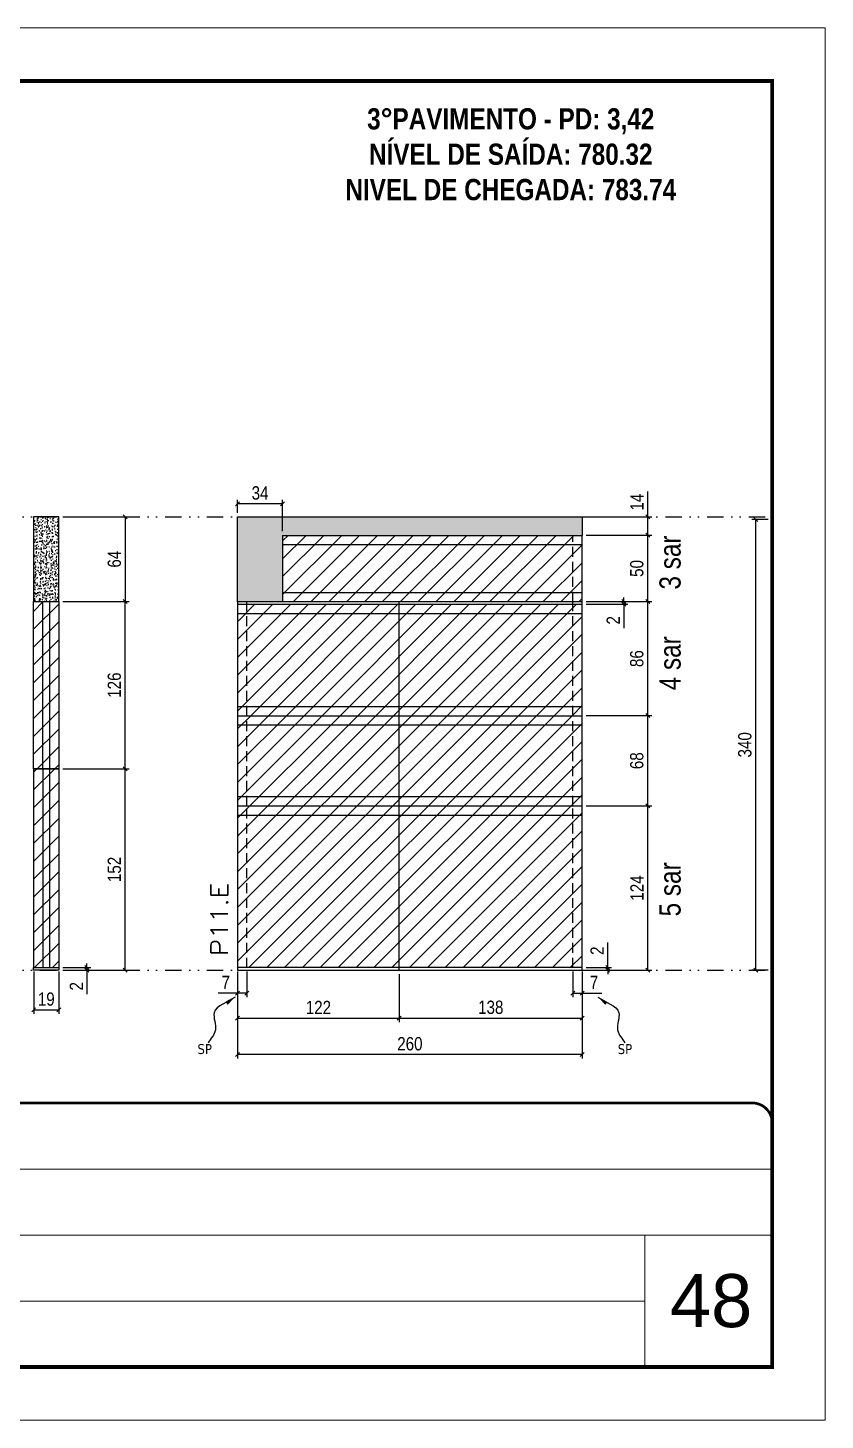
# Model space of a CAD drawing. Extents: x 14400 to 27878, y -21631 to 6985.
# Drawn here: x 20052 to 20653, y -6700 to -5650 of the extents above; entities that cross this region are included whole.
import ezdxf

# ---------------------------------------------------------------- set-up
doc = ezdxf.new("R2010")
doc.units = 0
for name, pattern in [('CONTINUO', [0]), ('DASHED', [0.75, 0.5, -0.25]), ('DIVIDE2', [0.625, 0.25, -0.125, 0, -0.125, 0, -0.125]), ('HIDDEN', [0.375, 0.25, -0.125])]:
    doc.linetypes.add(name, pattern=pattern)
for name, color, linetype, lineweight in [('CARIMBO', 255, 'Continuous', 9), ('Folhas', 255, 'Continuous', 9), ('Hachura', 251, 'Continuous', 9), ('SARRAFO DE PRESSAO', 251, 'DASHED', 9), ('Texto Seção', 7, 'Continuous', 15)]:
    doc.layers.add(name, color=color, linetype=linetype, lineweight=lineweight)
for name, color, linetype in [('COTA', 241, 'Continuous'), ('NOMENCLATURA', 7, 'Continuous'), ('Nível', 160, 'Continuous'), ('Painéis', 200, 'Continuous'), ('SARR_2.2x7', 40, 'Continuous'), ('Sarrafo de Pressão', 42, 'HIDDEN'), ('texto', 7, 'Continuous')]:
    doc.layers.add(name, color=color, linetype=linetype)
doc.styles.add('ARIAL', font='arial.ttf')
doc.styles.add('ARIAL_NARROW', font='ARIALN.TTF', dxfattribs={"height": 0.2})
doc.styles.add('COTA TECNICA', font='techl___.ttf', dxfattribs={"height": 10})
doc.styles.add('COTA TECNICA-50', font='techl___.ttf', dxfattribs={"height": 10})
doc.styles.add('REGUA-120', font='ROMANS.shx', dxfattribs={"height": 15})
doc.styles.add('ROMANC', font='techb___.ttf', dxfattribs={"height": 2.5})
doc.styles.get("Standard").update_dxf_attribs({"font": 'arial.ttf'})
doc.dimstyles.new('COTA PAINEL-50', dxfattribs={"dimtxt": 10, "dimasz": 3, "dimexe": 3, "dimexo": 3, "dimgap": 3, "dimtad": 1, "dimdec": 1, "dimzin": 12, "dimdsep": 46, "dimtxsty": 'COTA TECNICA-50', "dimblk1": 'OBLIQUE', "dimblk2": 'OBLIQUE', "dimsah": 1, "dimcen": 0.9, "dimclrd": 4, "dimclre": 4, "dimclrt": 240, "dimadec": 1, "dimazin": 3, "dimtfac": 1, "dimtdec": 1, "dimtmove": 0, "dimatfit": 3, "dimfxl": 1, "dimtolj": 1, "dimtzin": 12, "dimarcsym": 0})
doc.dimstyles.new('PAINEL', dxfattribs={"dimtxt": 10, "dimasz": 3, "dimexe": 3, "dimexo": 3, "dimgap": 3, "dimtad": 1, "dimdec": 1, "dimzin": 12, "dimdsep": 46, "dimtxsty": 'COTA TECNICA', "dimblk1": 'OBLIQUE', "dimblk2": 'OBLIQUE', "dimsah": 1, "dimcen": 0.9, "dimclrd": 4, "dimclre": 4, "dimclrt": 240, "dimadec": 1, "dimazin": 3, "dimtfac": 1, "dimtdec": 1, "dimtmove": 0, "dimatfit": 3, "dimfxl": 1, "dimtolj": 1, "dimtzin": 12, "dimarcsym": 0})
doc.dimstyles.get("Standard").update_dxf_attribs({"dimtxt": 0.18, "dimasz": 0.18, "dimexe": 0.18, "dimexo": 0.0625, "dimgap": 0.09, "dimtad": 0, "dimtih": 1, "dimtoh": 1, "dimdec": 4, "dimzin": 0, "dimdsep": 46, "dimtxsty": 'Standard', "dimcen": 0.09, "dimadec": 0, "dimazin": 0, "dimtfac": 1, "dimtdec": 4, "dimtofl": 0, "dimtmove": 0, "dimatfit": 3, "dimfxl": 1, "dimtolj": 1, "dimtzin": 0, "dimarcsym": 0})

# ---------------------------------------------------------------- blocks, each defined once
blk = doc.blocks.new('9999999999')
at = {"color": 30, "linetype": 'CONTINUO'}
for p, q in [((98564.6, 34379.6), (99584, 34379.6)), ((98564.6, 34329.8), (99488, 34329.8)), ((99584, 34329.8), (99488, 34329.8)), ((99488, 34329.8), (99488, 34230.2)), ((98564.6, 34280), (99488, 34280))]:
    blk.add_line(p, q, dxfattribs=at)
at = {"color": 30, "linetype": 'CONTINUO', "const_width": 2}
blk.add_lwpolyline([(99584, 34230.2), (99584, 34414.4, 0.414214), (99569, 34429.4), (98229, 34429.4, 0.414214), (98214, 34414.4), (98214, 34245.2, 0.414214), (98229, 34230.2), (99584, 34230.2)], format="xyb", dxfattribs=at)
at = {"layer": 'Folhas'}
blk.add_lwpolyline([(98139, 34190.2), (99624, 34190.2), (99624, 35240.2), (98139, 35240.2)], close=True, dxfattribs=at)
at = {"layer": 'Folhas', "color": 30, "const_width": 3}
blk.add_lwpolyline([(98214, 34230.2), (99584, 34230.2), (99584, 35200.2), (98214, 35200.2)], close=True, dxfattribs=at)
blk = doc.blocks.new('_Oblique')
at = {"color": 0, "linetype": 'ByBlock', "lineweight": -2}
blk.add_line((-0.5, -0.5), (0.5, 0.5), dxfattribs=at)
blk = doc.blocks.new('*D1333')
at = {"layer": 'COTA', "color": 4, "lineweight": -2, "transparency": 16777216}
for p, q in [((20056.4, -6361.3), (20056.4, -6393.2)), ((20075.4, -6361.3), (20075.4, -6393.2)), ((20056.4, -6390.2), (20075.4, -6390.2))]:
    blk.add_line(p, q, dxfattribs=at)
at = {"layer": 'Defpoints', "color": 0, "transparency": 16777216}
for p in [(20056.4, -6358.3), (20075.4, -6358.3), (20075.4, -6390.2)]:
    blk.add_point(p, dxfattribs=at)
at = {"layer": 'COTA', "color": 4, "lineweight": -2, "transparency": 16777216, "xscale": 3, "yscale": 3, "zscale": 3, "rotation": 180}
blk.add_blockref('_Oblique', (20056.4, -6390.2), dxfattribs=at)
at = {"layer": 'COTA', "color": 4, "lineweight": -2, "transparency": 16777216, "xscale": 3, "yscale": 3, "zscale": 3}
blk.add_blockref('_Oblique', (20075.4, -6390.2), dxfattribs=at)
at = {"layer": 'COTA', "color": 240, "transparency": 16777216, "insert": (20065.9, -6382.1), "char_height": 10, "attachment_point": 5, "style": 'COTA TECNICA'}
blk.add_mtext('\\A1;19', dxfattribs=at)
blk = doc.blocks.new('*D1334')
at = {"layer": 'COTA', "color": 4, "lineweight": -2, "transparency": 16777216}
for p, q in [((20078.4, -6358.3), (20099.6, -6358.3)), ((20078.4, -6360.3), (20099.6, -6360.3)), ((20096.6, -6358.3), (20096.6, -6355.3)), ((20096.6, -6358.3), (20096.6, -6360.3)), ((20096.6, -6360.3), (20096.6, -6378.4))]:
    blk.add_line(p, q, dxfattribs=at)
at = {"layer": 'Defpoints', "color": 0, "transparency": 16777216}
for p in [(20075.4, -6358.3), (20075.4, -6360.3), (20096.6, -6358.3)]:
    blk.add_point(p, dxfattribs=at)
at = {"layer": 'COTA', "color": 4, "lineweight": -2, "transparency": 16777216, "xscale": 3, "yscale": 3, "zscale": 3}
for p, rotation in [((20096.6, -6358.3), 270), ((20096.6, -6360.3), 90)]:
    blk.add_blockref('_Oblique', p, dxfattribs=dict(at, rotation=rotation))
at = {"layer": 'COTA', "color": 240, "transparency": 16777216, "insert": (20088.6, -6372.4), "char_height": 10, "attachment_point": 5, "rotation": 90, "style": 'COTA TECNICA-50'}
blk.add_mtext('\\A1;2', dxfattribs=at)
blk = doc.blocks.new('*D1335')
at = {"layer": 'COTA', "color": 4, "linetype": 'ByBlock', "lineweight": -2, "transparency": 16777216}
for p, q in [((20078.4, -6018.3), (20128.4, -6018.3)), ((20125.4, -6018.3), (20125.4, -6082.3)), ((20078.4, -6082.3), (20128.4, -6082.3))]:
    blk.add_line(p, q, dxfattribs=at)
at = {"layer": 'Defpoints', "color": 0, "linetype": 'ByBlock', "transparency": 16777216}
for p in [(20075.4, -6018.3), (20075.4, -6082.3), (20125.4, -6082.3)]:
    blk.add_point(p, dxfattribs=at)
at = {"layer": 'COTA', "color": 4, "linetype": 'ByBlock', "lineweight": -2, "transparency": 16777216, "xscale": 3, "yscale": 3, "zscale": 3}
for p, rotation in [((20125.4, -6018.3), 90), ((20125.4, -6082.3), 270)]:
    blk.add_blockref('_Oblique', p, dxfattribs=dict(at, rotation=rotation))
at = {"layer": 'COTA', "color": 240, "linetype": 'ByBlock', "transparency": 16777216, "insert": (20117.3, -6050.3), "char_height": 10, "attachment_point": 5, "rotation": 90, "style": 'COTA TECNICA'}
blk.add_mtext('\\A1;64', dxfattribs=at)
blk = doc.blocks.new('*D1336')
at = {"layer": 'COTA', "color": 4, "lineweight": -2, "transparency": 16777216}
for p, q in [((20078.4, -6208.3), (20128.4, -6208.3)), ((20125.4, -6360.3), (20125.4, -6208.3)), ((20078.4, -6360.3), (20128.4, -6360.3))]:
    blk.add_line(p, q, dxfattribs=at)
at = {"layer": 'Defpoints', "color": 0, "transparency": 16777216}
for p in [(20075.4, -6208.3), (20125.4, -6208.3), (20075.4, -6360.3)]:
    blk.add_point(p, dxfattribs=at)
at = {"layer": 'COTA', "color": 4, "lineweight": -2, "transparency": 16777216, "xscale": 3, "yscale": 3, "zscale": 3}
for p, rotation in [((20125.4, -6208.3), 90), ((20125.4, -6360.3), 270)]:
    blk.add_blockref('_Oblique', p, dxfattribs=dict(at, rotation=rotation))
at = {"layer": 'COTA', "color": 240, "transparency": 16777216, "insert": (20117.3, -6284.3), "char_height": 10, "attachment_point": 5, "rotation": 90, "style": 'COTA TECNICA-50'}
blk.add_mtext('\\A1;152', dxfattribs=at)
blk = doc.blocks.new('*D1338')
at = {"layer": 'COTA', "color": 4, "lineweight": -2, "transparency": 16777216}
for p, q in [((20210.2, -6361.3), (20210.2, -6426.9)), ((20470.2, -6361.3), (20470.2, -6426.9)), ((20470.2, -6423.9), (20210.2, -6423.9))]:
    blk.add_line(p, q, dxfattribs=at)
at = {"layer": 'Defpoints', "color": 0, "transparency": 16777216}
for p in [(20210.2, -6358.3), (20470.2, -6358.3), (20210.2, -6423.9)]:
    blk.add_point(p, dxfattribs=at)
at = {"layer": 'COTA', "color": 4, "lineweight": -2, "transparency": 16777216, "xscale": 3, "yscale": 3, "zscale": 3, "rotation": 180}
blk.add_blockref('_Oblique', (20210.2, -6423.9), dxfattribs=at)
at = {"layer": 'COTA', "color": 4, "lineweight": -2, "transparency": 16777216, "xscale": 3, "yscale": 3, "zscale": 3}
blk.add_blockref('_Oblique', (20470.2, -6423.9), dxfattribs=at)
at = {"layer": 'COTA', "color": 240, "transparency": 16777216, "insert": (20340.2, -6415.8), "char_height": 10, "attachment_point": 5, "style": 'COTA TECNICA'}
blk.add_mtext('\\A1;260', dxfattribs=at)
blk = doc.blocks.new('*D1339')
at = {"layer": 'COTA', "color": 4, "lineweight": -2, "transparency": 16777216}
for p, q in [((20463.2, -6361.3), (20463.2, -6380.6)), ((20470.2, -6363.3), (20470.2, -6380.6)), ((20463.2, -6377.6), (20470.2, -6377.6)), ((20470.2, -6377.6), (20484.9, -6377.6))]:
    blk.add_line(p, q, dxfattribs=at)
at = {"layer": 'Defpoints', "color": 0, "transparency": 16777216}
for p in [(20463.2, -6358.3), (20470.2, -6360.3), (20470.2, -6377.6)]:
    blk.add_point(p, dxfattribs=at)
at = {"layer": 'COTA', "color": 4, "lineweight": -2, "transparency": 16777216, "xscale": 3, "yscale": 3, "zscale": 3, "rotation": 180}
blk.add_blockref('_Oblique', (20463.2, -6377.6), dxfattribs=at)
at = {"layer": 'COTA', "color": 4, "lineweight": -2, "transparency": 16777216, "xscale": 3, "yscale": 3, "zscale": 3}
blk.add_blockref('_Oblique', (20470.2, -6377.6), dxfattribs=at)
at = {"layer": 'COTA', "color": 240, "transparency": 16777216, "insert": (20479.1, -6369.5), "char_height": 10, "attachment_point": 5, "style": 'COTA TECNICA-50'}
blk.add_mtext('\\A1;7', dxfattribs=at)
blk = doc.blocks.new('*D1340')
at = {"layer": 'COTA', "color": 4, "lineweight": -2, "transparency": 16777216}
for p, q in [((20217.2, -6361.3), (20217.2, -6380.6)), ((20210.2, -6363.3), (20210.2, -6380.6)), ((20210.2, -6377.6), (20195.5, -6377.6)), ((20217.2, -6377.6), (20210.2, -6377.6))]:
    blk.add_line(p, q, dxfattribs=at)
at = {"layer": 'Defpoints', "color": 0, "transparency": 16777216}
for p in [(20210.2, -6360.3), (20217.2, -6358.3), (20210.2, -6377.6)]:
    blk.add_point(p, dxfattribs=at)
at = {"layer": 'COTA', "color": 4, "lineweight": -2, "transparency": 16777216, "xscale": 3, "yscale": 3, "zscale": 3, "rotation": 180}
blk.add_blockref('_Oblique', (20210.2, -6377.6), dxfattribs=at)
at = {"layer": 'COTA', "color": 4, "lineweight": -2, "transparency": 16777216, "xscale": 3, "yscale": 3, "zscale": 3}
blk.add_blockref('_Oblique', (20217.2, -6377.6), dxfattribs=at)
at = {"layer": 'COTA', "color": 240, "transparency": 16777216, "insert": (20201.3, -6369.5), "char_height": 10, "attachment_point": 5, "style": 'COTA TECNICA-50'}
blk.add_mtext('\\A1;7', dxfattribs=at)
blk = doc.blocks.new('*D1341')
at = {"layer": 'COTA', "color": 4, "lineweight": -2, "transparency": 16777216}
for p, q in [((20489.4, -6358.3), (20489.4, -6339.5)), ((20473.2, -6358.3), (20492.4, -6358.3)), ((20473.2, -6360.3), (20492.4, -6360.3)), ((20489.4, -6360.3), (20489.4, -6358.3)), ((20489.4, -6360.3), (20489.4, -6363.3))]:
    blk.add_line(p, q, dxfattribs=at)
at = {"layer": 'Defpoints', "color": 0, "transparency": 16777216}
for p in [(20470.2, -6358.3), (20470.2, -6360.3), (20489.4, -6360.3)]:
    blk.add_point(p, dxfattribs=at)
at = {"layer": 'COTA', "color": 4, "lineweight": -2, "transparency": 16777216, "xscale": 3, "yscale": 3, "zscale": 3}
for p, rotation in [((20489.4, -6358.3), 270), ((20489.4, -6360.3), 90)]:
    blk.add_blockref('_Oblique', p, dxfattribs=dict(at, rotation=rotation))
at = {"layer": 'COTA', "color": 240, "transparency": 16777216, "insert": (20481.4, -6345.6), "char_height": 10, "attachment_point": 5, "rotation": 90, "style": 'COTA TECNICA-50'}
blk.add_mtext('\\A1;2', dxfattribs=at)
blk = doc.blocks.new('*D1342')
at = {"layer": 'COTA', "color": 4, "linetype": 'ByBlock', "lineweight": -2, "transparency": 16777216}
for p, q in [((20473.2, -6236.3), (20522.6, -6236.3)), ((20519.6, -6360.3), (20519.6, -6236.3)), ((20473.2, -6360.3), (20522.6, -6360.3))]:
    blk.add_line(p, q, dxfattribs=at)
at = {"layer": 'Defpoints', "color": 0, "linetype": 'ByBlock', "transparency": 16777216}
for p in [(20470.2, -6236.3), (20519.6, -6236.3), (20470.2, -6360.3)]:
    blk.add_point(p, dxfattribs=at)
at = {"layer": 'COTA', "color": 4, "linetype": 'ByBlock', "lineweight": -2, "transparency": 16777216, "xscale": 3, "yscale": 3, "zscale": 3}
for p, rotation in [((20519.6, -6236.3), 90), ((20519.6, -6360.3), 270)]:
    blk.add_blockref('_Oblique', p, dxfattribs=dict(at, rotation=rotation))
at = {"layer": 'COTA', "color": 240, "linetype": 'ByBlock', "transparency": 16777216, "insert": (20511.5, -6298.3), "char_height": 10, "attachment_point": 5, "rotation": 90, "style": 'COTA TECNICA'}
blk.add_mtext('\\A1;124', dxfattribs=at)
blk = doc.blocks.new('*D1343')
at = {"layer": 'COTA', "color": 4, "linetype": 'ByBlock', "lineweight": -2, "transparency": 16777216}
for p, q in [((20473.2, -6236.3), (20522.6, -6236.3)), ((20519.6, -6360.3), (20519.6, -6236.3)), ((20473.2, -6360.3), (20522.6, -6360.3))]:
    blk.add_line(p, q, dxfattribs=at)
at = {"layer": 'Defpoints', "color": 0, "linetype": 'ByBlock', "transparency": 16777216}
for p in [(20470.2, -6236.3), (20519.6, -6236.3), (20470.2, -6360.3)]:
    blk.add_point(p, dxfattribs=at)
at = {"layer": 'COTA', "color": 4, "linetype": 'ByBlock', "lineweight": -2, "transparency": 16777216, "xscale": 3, "yscale": 3, "zscale": 3}
for p, rotation in [((20519.6, -6236.3), 90), ((20519.6, -6360.3), 270)]:
    blk.add_blockref('_Oblique', p, dxfattribs=dict(at, rotation=rotation))
at = {"layer": 'COTA', "color": 240, "linetype": 'ByBlock', "transparency": 16777216, "insert": (20511.5, -6298.3), "char_height": 10, "attachment_point": 5, "rotation": 90, "style": 'COTA TECNICA'}
blk.add_mtext('\\A1;124', dxfattribs=at)
blk = doc.blocks.new('*D1344')
at = {"layer": 'COTA', "color": 4, "lineweight": -2, "transparency": 16777216}
for p, q in [((20332.2, -6363.3), (20332.2, -6399.5)), ((20470.2, -6363.3), (20470.2, -6399.5)), ((20332.2, -6396.5), (20470.2, -6396.5))]:
    blk.add_line(p, q, dxfattribs=at)
at = {"layer": 'Defpoints', "color": 0, "transparency": 16777216}
for p in [(20332.2, -6360.3), (20470.2, -6360.3), (20470.2, -6396.5)]:
    blk.add_point(p, dxfattribs=at)
at = {"layer": 'COTA', "color": 4, "lineweight": -2, "transparency": 16777216, "xscale": 3, "yscale": 3, "zscale": 3, "rotation": 180}
blk.add_blockref('_Oblique', (20332.2, -6396.5), dxfattribs=at)
at = {"layer": 'COTA', "color": 4, "lineweight": -2, "transparency": 16777216, "xscale": 3, "yscale": 3, "zscale": 3}
blk.add_blockref('_Oblique', (20470.2, -6396.5), dxfattribs=at)
at = {"layer": 'COTA', "color": 240, "transparency": 16777216, "insert": (20401.2, -6388.3), "char_height": 10, "attachment_point": 5, "style": 'COTA TECNICA'}
blk.add_mtext('\\A1;138', dxfattribs=at)
blk = doc.blocks.new('*D1345')
at = {"layer": 'COTA', "color": 4, "lineweight": -2, "transparency": 16777216}
for p, q in [((20210.2, -6363.3), (20210.2, -6399.5)), ((20332.2, -6363.3), (20332.2, -6399.5)), ((20210.2, -6396.5), (20332.2, -6396.5))]:
    blk.add_line(p, q, dxfattribs=at)
at = {"layer": 'Defpoints', "color": 0, "transparency": 16777216}
for p in [(20210.2, -6360.3), (20332.2, -6360.3), (20332.2, -6396.5)]:
    blk.add_point(p, dxfattribs=at)
at = {"layer": 'COTA', "color": 4, "lineweight": -2, "transparency": 16777216, "xscale": 3, "yscale": 3, "zscale": 3, "rotation": 180}
blk.add_blockref('_Oblique', (20210.2, -6396.5), dxfattribs=at)
at = {"layer": 'COTA', "color": 4, "lineweight": -2, "transparency": 16777216, "xscale": 3, "yscale": 3, "zscale": 3}
blk.add_blockref('_Oblique', (20332.2, -6396.5), dxfattribs=at)
at = {"layer": 'COTA', "color": 240, "transparency": 16777216, "insert": (20271.2, -6388.4), "char_height": 10, "attachment_point": 5, "style": 'COTA TECNICA'}
blk.add_mtext('\\A1;122', dxfattribs=at)
blk = doc.blocks.new('*D1346')
at = {"layer": 'COTA', "color": 4, "lineweight": -2, "transparency": 16777216}
for p, q in [((20473.2, -6168.3), (20522.6, -6168.3)), ((20519.6, -6236.3), (20519.6, -6168.3)), ((20473.2, -6236.3), (20522.6, -6236.3))]:
    blk.add_line(p, q, dxfattribs=at)
at = {"layer": 'Defpoints', "color": 0, "transparency": 16777216}
for p in [(20470.2, -6168.3), (20519.6, -6168.3), (20470.2, -6236.3)]:
    blk.add_point(p, dxfattribs=at)
at = {"layer": 'COTA', "color": 4, "lineweight": -2, "transparency": 16777216, "xscale": 3, "yscale": 3, "zscale": 3}
for p, rotation in [((20519.6, -6168.3), 90), ((20519.6, -6236.3), 270)]:
    blk.add_blockref('_Oblique', p, dxfattribs=dict(at, rotation=rotation))
at = {"layer": 'COTA', "color": 240, "transparency": 16777216, "insert": (20511.4, -6202.3), "char_height": 10, "attachment_point": 5, "rotation": 90, "style": 'COTA TECNICA'}
blk.add_mtext('\\A1;68', dxfattribs=at)
blk = doc.blocks.new('*D1373')
at = {"layer": 'COTA', "color": 4, "lineweight": -2, "transparency": 16777216}
for p, q in [((20078.4, -6082.3), (20128.4, -6082.3)), ((20125.4, -6208.3), (20125.4, -6082.3)), ((20078.4, -6208.3), (20128.4, -6208.3))]:
    blk.add_line(p, q, dxfattribs=at)
at = {"layer": 'Defpoints', "color": 0, "transparency": 16777216}
for p in [(20075.4, -6082.3), (20125.4, -6082.3), (20075.4, -6208.3)]:
    blk.add_point(p, dxfattribs=at)
at = {"layer": 'COTA', "color": 4, "lineweight": -2, "transparency": 16777216, "xscale": 3, "yscale": 3, "zscale": 3}
for p, rotation in [((20125.4, -6082.3), 90), ((20125.4, -6208.3), 270)]:
    blk.add_blockref('_Oblique', p, dxfattribs=dict(at, rotation=rotation))
at = {"layer": 'COTA', "color": 240, "transparency": 16777216, "insert": (20117.3, -6145.3), "char_height": 10, "attachment_point": 5, "rotation": 90, "style": 'COTA TECNICA'}
blk.add_mtext('\\A1;126', dxfattribs=at)
blk = doc.blocks.new('*D2082')
at = {"layer": 'COTA', "color": 4, "lineweight": -2, "transparency": 16777216}
for p, q in [((20610.5, -6020.3), (20598.1, -6020.3)), ((20601.1, -6360.3), (20601.1, -6020.3)), ((20610.5, -6360.3), (20598.1, -6360.3))]:
    blk.add_line(p, q, dxfattribs=at)
at = {"layer": 'Defpoints', "color": 0, "transparency": 16777216}
for p in [(20601.1, -6020.3), (20613.5, -6020.3), (20613.5, -6360.3)]:
    blk.add_point(p, dxfattribs=at)
at = {"layer": 'COTA', "color": 4, "lineweight": -2, "transparency": 16777216, "xscale": 3, "yscale": 3, "zscale": 3}
for p, rotation in [((20601.1, -6020.3), 90), ((20601.1, -6360.3), 270)]:
    blk.add_blockref('_Oblique', p, dxfattribs=dict(at, rotation=rotation))
at = {"layer": 'COTA', "color": 240, "transparency": 16777216, "insert": (20592.9, -6190.3), "char_height": 10, "attachment_point": 5, "rotation": 90, "style": 'COTA TECNICA'}
blk.add_mtext('\\A1;340', dxfattribs=at)
blk = doc.blocks.new('*D2086')
at = {"layer": 'COTA', "color": 4, "lineweight": -2, "transparency": 16777216}
for p, q in [((20473.2, -6032.3), (20522.6, -6032.3)), ((20519.6, -6082.3), (20519.6, -6032.3)), ((20473.2, -6082.3), (20522.6, -6082.3))]:
    blk.add_line(p, q, dxfattribs=at)
at = {"layer": 'Defpoints', "color": 0, "transparency": 16777216}
for p in [(20470.2, -6032.3), (20519.6, -6032.3), (20470.2, -6082.3)]:
    blk.add_point(p, dxfattribs=at)
at = {"layer": 'COTA', "color": 4, "lineweight": -2, "transparency": 16777216, "xscale": 3, "yscale": 3, "zscale": 3}
for p, rotation in [((20519.6, -6032.3), 90), ((20519.6, -6082.3), 270)]:
    blk.add_blockref('_Oblique', p, dxfattribs=dict(at, rotation=rotation))
at = {"layer": 'COTA', "color": 240, "transparency": 16777216, "insert": (20511.4, -6057.3), "char_height": 10, "attachment_point": 5, "rotation": 90, "style": 'COTA TECNICA'}
blk.add_mtext('\\A1;50', dxfattribs=at)
blk = doc.blocks.new('*D2087')
at = {"layer": 'COTA', "color": 4, "lineweight": -2, "transparency": 16777216}
for p, q in [((20473.2, -6082.3), (20522.6, -6082.3)), ((20519.6, -6168.3), (20519.6, -6082.3)), ((20473.2, -6168.3), (20522.6, -6168.3))]:
    blk.add_line(p, q, dxfattribs=at)
at = {"layer": 'Defpoints', "color": 0, "transparency": 16777216}
for p in [(20470.2, -6082.3), (20519.6, -6082.3), (20470.2, -6168.3)]:
    blk.add_point(p, dxfattribs=at)
at = {"layer": 'COTA', "color": 4, "lineweight": -2, "transparency": 16777216, "xscale": 3, "yscale": 3, "zscale": 3}
for p, rotation in [((20519.6, -6082.3), 90), ((20519.6, -6168.3), 270)]:
    blk.add_blockref('_Oblique', p, dxfattribs=dict(at, rotation=rotation))
at = {"layer": 'COTA', "color": 240, "transparency": 16777216, "insert": (20511.4, -6125.3), "char_height": 10, "attachment_point": 5, "rotation": 90, "style": 'COTA TECNICA'}
blk.add_mtext('\\A1;86', dxfattribs=at)
blk = doc.blocks.new('*D2088')
at = {"layer": 'COTA', "color": 4, "lineweight": -2, "transparency": 16777216}
for p, q in [((20210.2, -6015.3), (20210.2, -6005.6)), ((20244.2, -6029.3), (20244.2, -6005.6)), ((20244.2, -6008.6), (20210.2, -6008.6))]:
    blk.add_line(p, q, dxfattribs=at)
at = {"layer": 'Defpoints', "color": 0, "transparency": 16777216}
for p in [(20210.2, -6008.6), (20210.2, -6018.3), (20244.2, -6032.3)]:
    blk.add_point(p, dxfattribs=at)
at = {"layer": 'COTA', "color": 4, "lineweight": -2, "transparency": 16777216, "xscale": 3, "yscale": 3, "zscale": 3, "rotation": 180}
blk.add_blockref('_Oblique', (20210.2, -6008.6), dxfattribs=at)
at = {"layer": 'COTA', "color": 4, "lineweight": -2, "transparency": 16777216, "xscale": 3, "yscale": 3, "zscale": 3}
blk.add_blockref('_Oblique', (20244.2, -6008.6), dxfattribs=at)
at = {"layer": 'COTA', "color": 240, "transparency": 16777216, "insert": (20227.2, -6000.4), "char_height": 10, "attachment_point": 5, "style": 'COTA TECNICA'}
blk.add_mtext('\\A1;34', dxfattribs=at)
blk = doc.blocks.new('*D2322')
at = {"layer": 'COTA', "color": 4, "lineweight": -2, "transparency": 16777216}
for p, q in [((20501.6, -6082.3), (20501.6, -6079.3)), ((20473.2, -6082.3), (20504.6, -6082.3)), ((20473.2, -6084.3), (20504.6, -6084.3)), ((20501.6, -6082.3), (20501.6, -6084.3)), ((20501.6, -6084.3), (20501.6, -6102.4))]:
    blk.add_line(p, q, dxfattribs=at)
at = {"layer": 'Defpoints', "color": 0, "transparency": 16777216}
for p in [(20470.2, -6082.3), (20470.2, -6084.3), (20501.6, -6084.3)]:
    blk.add_point(p, dxfattribs=at)
at = {"layer": 'COTA', "color": 4, "lineweight": -2, "transparency": 16777216, "xscale": 3, "yscale": 3, "zscale": 3}
for p, rotation in [((20501.6, -6082.3), 270), ((20501.6, -6084.3), 90)]:
    blk.add_blockref('_Oblique', p, dxfattribs=dict(at, rotation=rotation))
at = {"layer": 'COTA', "color": 240, "transparency": 16777216, "insert": (20493.6, -6096.4), "char_height": 10, "attachment_point": 5, "rotation": 90, "style": 'COTA TECNICA'}
blk.add_mtext('\\A1;2', dxfattribs=at)
blk = doc.blocks.new('*D2323')
at = {"layer": 'COTA', "color": 4, "lineweight": -2, "transparency": 16777216}
for p, q in [((20519.6, -6018.3), (20519.6, -5999.2)), ((20473.2, -6018.3), (20522.6, -6018.3)), ((20519.6, -6032.3), (20519.6, -6018.3)), ((20473.2, -6032.3), (20522.6, -6032.3))]:
    blk.add_line(p, q, dxfattribs=at)
at = {"layer": 'Defpoints', "color": 0, "transparency": 16777216}
for p in [(20470.2, -6018.3), (20519.6, -6018.3), (20470.2, -6032.3)]:
    blk.add_point(p, dxfattribs=at)
at = {"layer": 'COTA', "color": 4, "lineweight": -2, "transparency": 16777216, "xscale": 3, "yscale": 3, "zscale": 3}
for p, rotation in [((20519.6, -6018.3), 90), ((20519.6, -6032.3), 270)]:
    blk.add_blockref('_Oblique', p, dxfattribs=dict(at, rotation=rotation))
at = {"layer": 'COTA', "color": 240, "transparency": 16777216, "insert": (20511.5, -6007.3), "char_height": 10, "attachment_point": 5, "rotation": 90, "style": 'COTA TECNICA'}
blk.add_mtext('\\A1;14', dxfattribs=at)

msp = doc.modelspace()

# ---------------------------------------------------------------- hatches: boundary and pattern name
at = {"layer": 'COTA'}
h = msp.add_hatch(dxfattribs=at)
h.set_pattern_fill('AR-CONC', color=256, scale=0.03)
h.set_pattern_definition([(50, (4373.514, -10331.176), (5.4655401, -0.4781726), [0.5715, -6.2865]), (355, (4373.514, -10331.176), (-1.0573026, 5.7317054), [0.4572, -5.0292175]), (100.451445, (4373.9694, -10331.216), (4.4082374, 5.2535326), [0.4857003, -5.3427073]), (46.1842, (4373.514, -10329.652), (8.1323712, -1.2612698), [0.85725, -9.42975]), (96.63556, (4374.192, -10329.757), (7.122124, 7.4227837), [0.7285507, -8.0140682]), (351.18415, (4373.514, -10329.652), (7.122124, 7.4227837), [0.685799, -7.543792]), (21, (4374.276, -10330.033), (4.5484317, -3.067956), [0.5715, -6.2865]), (326, (4374.276, -10330.033), (1.8540609, 5.525639), [0.4572, -5.0292]), (71.451445, (4374.655, -10330.2886), (6.4024926, 2.457683), [0.4857003, -5.3426981]), (37.5, (4373.514, -10331.176), (0.0926581, 2.53665117), [0, -4.96824, 0, -5.1054, 0, -5.04825]), (7.5, (4373.514, -10331.176), (2.00458988, 3.00541724), [0, -2.91084, 0, -4.85394, 0, -1.92405]), (327.5, (4371.8147, -10331.176), (4.06771786, -0.17186232), [0, -1.905, 0, -5.9436, 0, -7.8867]), (317.5, (4371.0527, -10331.176), (4.44387544, 0.7627947), [0, -2.4765, 0, -3.94716, 0, -5.6007])])
h.paths.add_polyline_path([(20075.38, -6018.32), (20056.38, -6018.32), (20056.38, -6082.34), (20075.38, -6082.34)])
h = msp.add_hatch(dxfattribs=at)
h.set_pattern_fill('AR-CONC', color=256, scale=0.03)
h.paths.add_polyline_path([(20244.19, -6032.32), (20470.19, -6032.32), (20470.19, -6018.32), (20210.19, -6018.32), (20210.19, -6082.32), (20244.19, -6082.32)])
at = {"layer": 'Hachura', "linetype": 'ByBlock'}
h = msp.add_hatch(dxfattribs=at)
h.set_pattern_fill('ANSI31', color=256, scale=3)
h.paths.add_polyline_path([(19416.25, -6020.32), (19294.25, -6020.32), (19294.25, -6054.32), (19416.25, -6054.32)])
h.paths.add_polyline_path([(19494.25, -6020.32), (19416.25, -6020.32), (19416.25, -6054.32), (19494.25, -6054.32)])
h.paths.add_polyline_path([(19894.8, -6084.32), (19656.8, -6084.32), (19656.8, -6158.32), (19894.8, -6158.32)])
h.paths.add_polyline_path([(20075.38, -6082.34), (20056.38, -6082.34), (20056.38, -6208.32), (20075.38, -6208.32)])
h.paths.add_polyline_path([(20332.19, -6084.32), (20210.19, -6084.32), (20210.19, -6168.32), (20332.19, -6168.32)])
h.paths.add_polyline_path([(20470.19, -6084.32), (20332.19, -6084.32), (20332.19, -6168.32), (20470.19, -6168.32)])
h = msp.add_hatch(dxfattribs=at)
h.set_pattern_fill('ANSI31', color=256, scale=3)
h.paths.add_polyline_path([(20470.19, -6032.32), (20244.19, -6032.32), (20244.19, -6082.32), (20470.19, -6082.32)])
h = msp.add_hatch(dxfattribs=at)
h.set_pattern_fill('ANSI31', color=256, scale=3)
h.paths.add_polyline_path([(19416.25, -6054.32), (19294.25, -6054.32), (19294.25, -6144.32), (19416.25, -6144.32)])
h.paths.add_polyline_path([(19416.25, -6144.32), (19494.25, -6144.32), (19494.25, -6054.32), (19416.25, -6054.32)])
h.paths.add_polyline_path([(19494.25, -6236.32), (19494.25, -6144.32), (19416.25, -6144.32), (19416.25, -6236.32)])
h.paths.add_polyline_path([(19416.25, -6236.32), (19416.25, -6144.32), (19294.25, -6144.32), (19294.25, -6236.32)])
h.paths.add_polyline_path([(19294.25, -6358.32), (19416.25, -6358.32), (19416.25, -6236.32), (19294.25, -6236.32)])
h.paths.add_polyline_path([(19494.25, -6236.32), (19416.25, -6236.32), (19416.25, -6358.32), (19494.25, -6358.32)])
h.paths.add_polyline_path([(19894.8, -6358.32), (19894.8, -6236.32), (19656.8, -6236.32), (19656.8, -6358.32)])
h.paths.add_polyline_path([(19894.8, -6236.32), (19894.8, -6158.32), (19656.8, -6158.32), (19656.8, -6236.32)])
h.paths.add_polyline_path([(20075.38, -6208.34), (20056.38, -6208.34), (20056.38, -6358.32), (20075.38, -6358.32)])
h.paths.add_polyline_path([(20332.19, -6236.32), (20332.19, -6168.32), (20210.19, -6168.32), (20210.19, -6236.32)])
h.paths.add_polyline_path([(20470.19, -6236.32), (20470.19, -6168.32), (20332.19, -6168.32), (20332.19, -6236.32)])
h.paths.add_polyline_path([(20470.19, -6358.32), (20470.19, -6236.32), (20332.19, -6236.32), (20332.19, -6358.32)])
h.paths.add_polyline_path([(20332.19, -6358.32), (20332.19, -6236.32), (20210.19, -6236.32), (20210.19, -6358.32)])

# ---------------------------------------------------------------- linework, layer by layer
at = {"layer": 'COTA'}
for p, q in [((20210.19, -6082.32), (20210.19, -6018.32)), ((20210.19, -6018.32), (20470.19, -6018.32)), ((20470.19, -6018.32), (20470.19, -6032.32))]:
    msp.add_line(p, q, dxfattribs=at)
at = {"layer": 'COTA', "linetype": 'ByBlock'}
msp.add_lwpolyline([(20056.38, -6082.34), (20075.38, -6082.34), (20075.38, -6018.32), (20056.38, -6018.32)], close=True, dxfattribs=at)
at = {"layer": 'Nível', "color": 4, "linetype": 'DIVIDE2', "ltscale": 50}
for p, q in [((19243.47, -6018.32), (20613.47, -6018.32)), ((19243.47, -6360.32), (20613.47, -6360.32))]:
    msp.add_line(p, q, dxfattribs=at)
at = {"layer": 'Painéis'}
for p, q in [((20244.19, -6032.32), (20470.19, -6032.32)), ((20244.19, -6032.32), (20244.19, -6082.32)), ((20470.19, -6360.32), (20470.19, -6032.32)), ((20056.38, -6082.34), (20075.38, -6082.34)), ((20056.38, -6208.32), (20056.38, -6082.34)), ((20075.38, -6082.34), (20075.38, -6208.32)), ((20210.19, -6082.32), (20210.19, -6358.32)), ((20210.19, -6082.32), (20470.19, -6082.32)), ((20210.19, -6084.32), (20470.19, -6084.32)), ((20332.19, -6360.32), (20332.19, -6082.32)), ((20210.19, -6168.32), (20470.19, -6168.32)), ((20075.38, -6208.32), (20056.38, -6208.32)), ((20056.38, -6208.34), (20056.38, -6358.32)), ((20056.38, -6208.34), (20075.38, -6208.34)), ((20075.38, -6208.34), (20056.38, -6208.34)), ((20075.38, -6208.34), (20075.38, -6358.32)), ((20210.19, -6236.32), (20470.19, -6236.32)), ((20056.38, -6358.32), (20075.38, -6358.32)), ((20056.38, -6358.32), (20075.38, -6358.32)), ((20056.38, -6360.32), (20056.38, -6358.32)), ((20075.38, -6360.32), (20056.38, -6360.32)), ((20075.38, -6358.32), (20075.38, -6360.32))]:
    msp.add_line(p, q, dxfattribs=at)
msp.add_lwpolyline([(20470.19, -6358.32), (20210.19, -6358.32), (20210.19, -6360.32), (20470.19, -6360.32)], close=True, dxfattribs=at)
at = {"layer": 'SARR_2.2x7'}
for p, q in [((20244.19, -6039.32), (20470.19, -6039.32)), ((20244.19, -6075.32), (20470.19, -6075.32)), ((20063.38, -6208.32), (20063.38, -6082.34)), ((20068.38, -6082.34), (20068.38, -6208.32)), ((20210.19, -6091.32), (20470.19, -6091.32)), ((20210.19, -6161.32), (20470.19, -6161.32)), ((20210.19, -6175.32), (20470.19, -6175.32)), ((20063.38, -6208.32), (20063.38, -6358.32)), ((20068.38, -6208.32), (20068.38, -6358.32)), ((20210.19, -6229.32), (20470.19, -6229.32)), ((20210.19, -6243.32), (20470.19, -6243.32))]:
    msp.add_line(p, q, dxfattribs=at)
at = {"layer": 'Sarrafo de Pressão', "ltscale": 30}
for p, q in [((20463.19, -6082.32), (20463.19, -6032.32)), ((20217.19, -6168.32), (20217.19, -6082.32)), ((20463.19, -6168.32), (20463.19, -6082.32)), ((20217.19, -6236.32), (20217.19, -6168.32)), ((20463.19, -6236.32), (20463.19, -6168.32)), ((20217.19, -6358.32), (20217.19, -6236.32)), ((20463.19, -6358.32), (20463.19, -6236.32))]:
    msp.add_line(p, q, dxfattribs=at)

# ---------------------------------------------------------------- block references
at = {"layer": 'SARRAFO DE PRESSAO', "color": 6, "linetype": 'ByBlock'}
msp.add_blockref('9999999999', (-78970.51, -40889.8), dxfattribs=at)

# ---------------------------------------------------------------- texts
at = {"layer": 'CARIMBO', "style": 'ARIAL'}
msp.add_text('48', height=40, dxfattribs=at).set_placement((20536.33, -6629.46))
at = {"layer": 'NOMENCLATURA', "style": 'ARIAL_NARROW'}
for s, p in [('3 sar', (20544.43, -6073.2)), ('4 sar', (20544.43, -6149.2)), ('5 sar', (20544.43, -6319.7))]:
    msp.add_text(s, height=16, rotation=90, dxfattribs=at).set_placement(p)
at = {"layer": 'NOMENCLATURA', "color": 2, "insert": (20416.31, -5683.54), "char_height": 16, "attachment_point": 2, "style": 'ROMANC'}
msp.add_mtext_dynamic_manual_height_columns('\\P3°PAVIMENTO - PD: 3,42\\PNÍVEL DE SAÍDA: 780.32\\PNIVEL DE CHEGADA: 783.74', width=432.3511, gutter_width=1, heights=[0], dxfattribs=at)
at = {"layer": 'texto', "color": 0, "char_height": 7.5, "attachment_point": 5}
for insert in [(20185.41, -6419.81), (20502.44, -6419.81)]:
    msp.add_mtext('{\\fTahoma|b0|i0|c0|p34;\\C4;SP}', dxfattribs=dict(at, insert=insert))
at = {"layer": 'Texto Seção', "style": 'REGUA-120', "width": 1.1}
msp.add_text('P11.E', height=13, rotation=90, dxfattribs=at).set_placement((20202.94, -6349.55))

# ---------------------------------------------------------------- dimensions: what is measured, and where the dimension line sits
at = {"layer": 'COTA'}
for base, p1, p2, dimstyle, picture, middle in [((20210.19, -6008.63), (20244.19, -6032.32), (20210.19, -6018.32), 'PAINEL', '*D2088', (20227.19, -6000.41)), ((20332.19, -6396.5), (20210.19, -6360.32), (20332.19, -6360.32), 'PAINEL', '*D1345', (20271.19, -6388.44)), ((20470.19, -6377.56), (20463.19, -6358.32), (20470.19, -6360.32), 'COTA PAINEL-50', '*D1339', (20479.06, -6369.48))]:
    dim = msp.add_linear_dim(base=base, p1=p1, p2=p2, dimstyle=dimstyle, dxfattribs=at)
    dim.commit()
    dim.dimension.update_dxf_attribs({"geometry": picture, "text_midpoint": middle})
for base, p1, p2, angle, dimstyle, picture, middle in [((20519.56, -6018.32), (20470.19, -6032.32), (20470.19, -6018.32), 90, 'PAINEL', '*D2323', (20511.49, -6007.26)), ((20601.09, -6020.32), (20613.47, -6360.32), (20613.47, -6020.32), 90, 'PAINEL', '*D2082', (20592.87, -6190.32)), ((20519.56, -6032.32), (20470.19, -6082.32), (20470.19, -6032.32), 90, 'PAINEL', '*D2086', (20511.45, -6057.32)), ((20501.62, -6084.32), (20470.19, -6082.32), (20470.19, -6084.32), 90, 'PAINEL', '*D2322', (20493.62, -6096.37)), ((20125.37, -6082.34), (20075.38, -6208.32), (20075.38, -6082.34), 90, 'PAINEL', '*D1373', (20117.26, -6145.33)), ((20519.56, -6082.32), (20470.19, -6168.32), (20470.19, -6082.32), 90, 'PAINEL', '*D2087', (20511.43, -6125.32)), ((20519.56, -6168.32), (20470.19, -6236.32), (20470.19, -6168.32), 90, 'PAINEL', '*D1346', (20511.43, -6202.32)), ((20125.37, -6208.32), (20075.38, -6360.32), (20075.38, -6208.32), 90, 'COTA PAINEL-50', '*D1336', (20117.26, -6284.32)), ((20210.19, -6377.56), (20217.19, -6358.32), (20210.19, -6360.32), 180, 'COTA PAINEL-50', '*D1340', (20201.33, -6369.48))]:
    dim = msp.add_linear_dim(base=base, p1=p1, p2=p2, angle=angle, dimstyle=dimstyle, dxfattribs=at)
    dim.commit()
    dim.dimension.update_dxf_attribs({"geometry": picture, "text_midpoint": middle})
at = {"layer": 'COTA', "linetype": 'ByBlock'}
dim = msp.add_linear_dim(base=(20125.37, -6082.34), p1=(20075.38, -6018.32), p2=(20075.38, -6082.34), angle=90, dimstyle='PAINEL', dxfattribs=at)
dim.commit()
dim.dimension.update_dxf_attribs({"geometry": '*D1335', "text_midpoint": (20117.26, -6050.33)})
for picture in ['*D1342', '*D1343']:
    dim = msp.add_aligned_dim(p1=(20470.19, -6360.32), p2=(20470.19, -6236.32), distance=-49.37, dimstyle='PAINEL', dxfattribs=at)
    dim.commit()
    dim.dimension.update_dxf_attribs({"geometry": picture, "text_midpoint": (20511.49, -6298.32)})
at = {"layer": 'COTA'}
for base, p1, p2, picture, middle in [((20489.45, -6360.32), (20470.19, -6358.32), (20470.19, -6360.32), '*D1341', (20489.45, -6345.57)), ((20096.57, -6358.32), (20075.38, -6360.32), (20075.38, -6358.32), '*D1334', (20096.57, -6372.37))]:
    dim = msp.add_linear_dim(base=base, p1=p1, p2=p2, angle=90, dimstyle='COTA PAINEL-50', dxfattribs=at)
    dim.commit()
    dim.dimension.update_dxf_attribs({"geometry": picture, "text_midpoint": middle, "dimtype": 160})
for base, p1, p2, override, picture, middle in [((20075.38, -6390.21), (20056.38, -6358.32), (20075.38, -6358.32), {"dimarcsym": 2}, '*D1333', (20065.88, -6382.12)), ((20470.19, -6396.5), (20332.19, -6360.32), (20470.19, -6360.32), {"dimtmove": 1}, '*D1344', (20401.19, -6388.25))]:
    dim = msp.add_linear_dim(base=base, p1=p1, p2=p2, dimstyle='PAINEL', override=override, dxfattribs=at)
    dim.commit()
    dim.dimension.update_dxf_attribs({"geometry": picture, "text_midpoint": middle})
dim = msp.add_linear_dim(base=(20210.19, -6423.93), p1=(20470.19, -6358.32), p2=(20210.19, -6358.32), angle=180, dimstyle='PAINEL', override={"dimarcsym": 2}, dxfattribs=at)
dim.commit()
dim.dimension.update_dxf_attribs({"geometry": '*D1338', "text_midpoint": (20340.19, -6415.83)})

# ---------------------------------------------------------------- leaders
at = {"layer": 'COTA', "path_type": 1}
for points in [[(20208.36, -6380.5), (20192.58, -6392.33), (20193.5, -6405.34), (20187.95, -6415.12)], [(20482.02, -6380.5), (20497.81, -6392.33), (20496.88, -6405.34), (20502.43, -6415.12)]]:
    msp.add_leader(points, dimstyle='Standard', override={"dimasz": 8}, dxfattribs=at)

doc.saveas('drawing.dxf')
